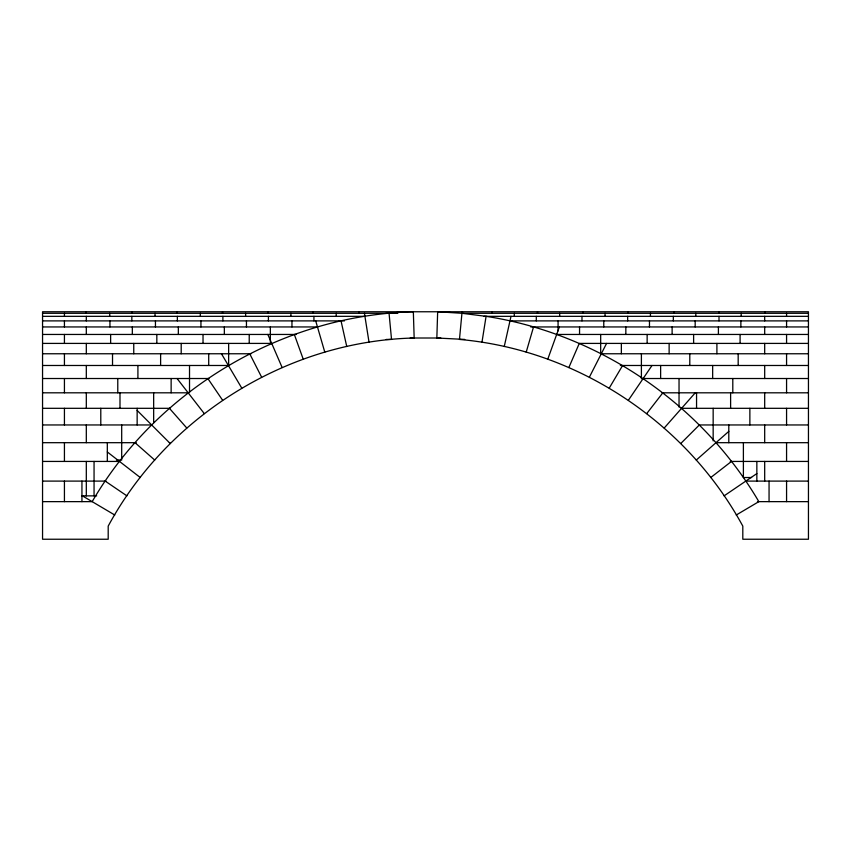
<?xml version="1.0" encoding="UTF-8"?>
<svg xmlns="http://www.w3.org/2000/svg" width="851" height="851" viewBox="0 0 851 851"><rect width="100%" height="100%" fill="white"/><g stroke="black" fill="none" stroke-linecap="round" stroke-linejoin="round"><path stroke-width="1.28" d="M462.082 311.764L459.466 339.432C577.255 349.761 686.48 422.309 742.806 526.109L742.806 539.236L808.45 539.236L808.45 311.764L42.55 311.764L42.55 539.236L108.194 539.236L108.194 526.109C167.998 415.437 288.255 340.932 414.16 338.007L413.341 311.764C283.117 314.987 157.754 389.098 92.163 501.643L42.55 501.643M481.964 342.272L486.081 316.338C598.561 333.688 701.267 403.47 758.837 501.643L736.232 515.015M504.249 346.517L510.994 316.338M526.205 352.154L533.534 326.944M547.778 359.165L559.373 326.944M568.862 367.515L579.286 343.41M589.381 377.163L606.572 343.41M609.252 388.088L622.624 365.483M628.4 400.236L652.015 365.483M646.749 413.565L662.844 392.811M664.227 428.01L695.256 392.811M680.757 443.531L699.331 424.957M696.288 460.061L728.796 431.383M710.745 477.528L731.488 461.433M724.084 495.867L756.847 473.592M42.55 313.285L397.768 313.285M464.752 339.432L436.84 338.007L437.659 311.764L461.944 313.285L808.45 313.285M42.55 316.338L364.919 316.338M484.028 316.338L808.45 316.338M42.55 320.891L344.432 320.891M509.972 320.891L808.45 320.891M42.55 326.944L317.466 326.944M530.747 326.944L808.45 326.944M42.55 334.454L296.297 334.454M556.671 334.454L808.45 334.454M410.203 338.007L440.818 338.007M386.216 339.432L391.534 339.432L389.056 313.285M42.55 343.41L271.714 343.41M579.68 343.41L808.45 343.41M42.55 353.761L251.098 353.761M601.295 353.761L808.45 353.761M42.55 365.483L228.376 365.483M620.336 365.483L808.45 365.483M42.55 378.514L208.921 378.514M643.165 378.514L808.45 378.514M42.55 392.811L188.156 392.811M662.099 392.811L808.45 392.811M42.55 408.31L169.604 408.31M681.587 408.31L808.45 408.31M42.55 424.957L151.669 424.957M698.628 424.957L808.45 424.957M42.55 442.69L136.266 442.69M715.978 442.69L808.45 442.69M116.449 460.061L121.693 460.061L121.693 424.957M42.55 461.433L119.512 461.433M730.254 461.433L808.45 461.433M751.603 477.528L743.391 477.528L743.391 442.69M42.55 481.102L105.949 481.102M745.795 481.102L808.45 481.102M81.941 495.867L96.684 495.867M757.443 501.643L808.45 501.643M461.944 313.285L486.081 316.338M81.941 495.59L114.768 515.015M105.205 481.102L126.916 495.867M107.322 451.966L140.255 477.528M135.022 442.69L154.712 460.061M137.149 410.437L170.243 443.531L169.392 442.69M169.413 408.31L186.773 428.01M177.072 378.514L204.251 413.565M207.835 378.514L222.6 400.236M221.451 353.761L241.748 388.088M249.705 353.761L261.619 377.163M267.842 334.454L282.138 367.515M294.329 334.454L303.222 359.165M315.71 320.891L324.795 352.154M341.028 320.891L346.751 346.517M364.441 313.285L369.036 342.272M786.569 313.285L786.569 316.338M786.569 320.891L786.569 326.944M786.569 334.454L786.569 343.41M786.569 353.761L786.569 365.483M786.569 378.514L786.569 392.811M786.569 408.31L786.569 424.957M786.569 442.69L786.569 461.433M786.569 481.102L786.569 501.643M769.059 481.102L769.059 501.643M764.687 311.764L764.687 313.285M764.687 316.338L764.687 320.891M764.687 326.944L764.687 334.454M764.687 343.41L764.687 353.761M764.687 365.483L764.687 378.514M764.687 392.811L764.687 408.31M764.687 424.957L764.687 442.69M764.687 461.433L764.687 481.102M756.847 461.433L756.847 481.102M749.869 408.31L749.869 424.957M741.189 313.285L741.189 316.338M740.87 320.891L740.87 326.944M740.093 334.454L740.093 343.41M738.179 353.761L738.179 365.483M732.796 378.514L732.796 392.811M730.615 392.811L730.615 408.31M728.796 424.957L728.796 442.69M719.244 311.764L719.244 313.285M719.01 316.338L719.01 320.891M718.404 326.944L718.404 334.454M716.904 343.41L716.904 353.761M713.159 408.31L713.159 440.882M712.659 365.483L712.659 378.514M696.554 392.811L696.554 408.31M695.81 313.285L695.81 316.338M695.171 320.891L695.171 326.944M693.618 334.454L693.618 343.41M689.789 353.761L689.789 365.483M679.034 378.514L679.034 407.076M673.811 311.764L673.811 313.285M673.332 316.338L673.332 320.891M672.12 326.944L672.12 334.454M669.131 343.41L669.131 353.761M660.631 365.483L660.631 378.514M650.43 313.285L650.43 316.338M649.473 320.891L649.473 326.944M647.143 334.454L647.143 343.41M641.399 353.761L641.399 378.78M628.378 311.764L628.378 313.285M627.655 316.338L627.655 320.891M625.836 326.944L625.836 334.454M621.358 343.41L621.358 353.761M605.05 313.285L605.05 316.338M603.774 320.891L603.774 326.944M600.678 334.454L600.678 354.824M582.946 311.764L582.946 313.285M581.978 316.338L581.978 320.891M579.552 326.944L579.552 334.454M559.671 313.285L559.671 316.338M558.075 320.891L558.075 330.922M537.502 311.764L537.502 313.285M536.3 316.338L536.3 320.891M514.291 313.285L514.291 316.338M492.069 311.764L492.069 313.285M358.707 311.764L358.707 313.285M336.209 313.285L336.209 316.338M313.934 316.338L313.934 320.891M313.306 311.764L313.306 313.285M291.957 320.891L291.957 326.944M290.914 313.285L290.914 316.338M270.352 326.944L270.352 342.262M268.405 316.338L268.405 320.891M267.905 311.764L267.905 313.285M249.226 334.454L249.226 343.41M246.45 320.891L246.45 326.944M245.62 313.285L245.62 316.338M228.642 343.41L228.642 365.462M224.345 326.944L224.345 334.454M222.888 316.338L222.888 320.891M222.515 311.764L222.515 313.285M208.708 353.761L208.708 365.483M203.027 334.454L203.027 343.41M200.942 320.891L200.942 326.944M200.325 313.285L200.325 316.338M189.518 365.483L189.518 392.566M181.199 343.41L181.199 353.761M178.338 326.944L178.338 334.454M177.359 316.338L177.359 320.891M177.114 311.764L177.114 313.285M171.136 378.514L171.136 392.811M160.616 353.761L160.616 365.483M156.829 334.454L156.829 343.41M155.446 320.891L155.446 326.944M155.031 313.285L155.031 316.338M153.659 392.811L153.659 422.756M137.915 365.483L137.915 378.514M137.149 408.31L137.149 424.957M133.756 343.41L133.756 353.761M132.331 326.944L132.331 334.454M131.714 311.764L131.714 313.285M131.841 316.338L131.841 320.891M119.991 392.811L119.991 408.31M117.778 378.514L117.778 392.811M112.523 353.761L112.523 365.483M110.63 334.454L110.63 343.41M109.939 320.891L109.939 326.944M109.726 313.285L109.726 316.338M107.322 442.69L107.322 461.433M100.79 408.31L100.79 424.957M94.057 461.433L94.057 495.867M86.313 311.764L86.313 313.285M86.313 316.338L86.313 320.891M86.313 326.944L86.313 334.454M86.313 343.41L86.313 353.761M86.313 365.483L86.313 378.514M86.313 392.811L86.313 408.31M86.313 424.957L86.313 442.69M86.313 461.433L86.313 495.867M81.941 481.102L81.941 501.643M64.431 313.285L64.431 316.338M64.431 320.891L64.431 326.944M64.431 334.454L64.431 343.41M64.431 353.761L64.431 365.483M64.431 378.514L64.431 392.811M64.431 408.31L64.431 424.957M64.431 442.69L64.431 461.433M64.431 481.102L64.431 501.643"/></g></svg>
